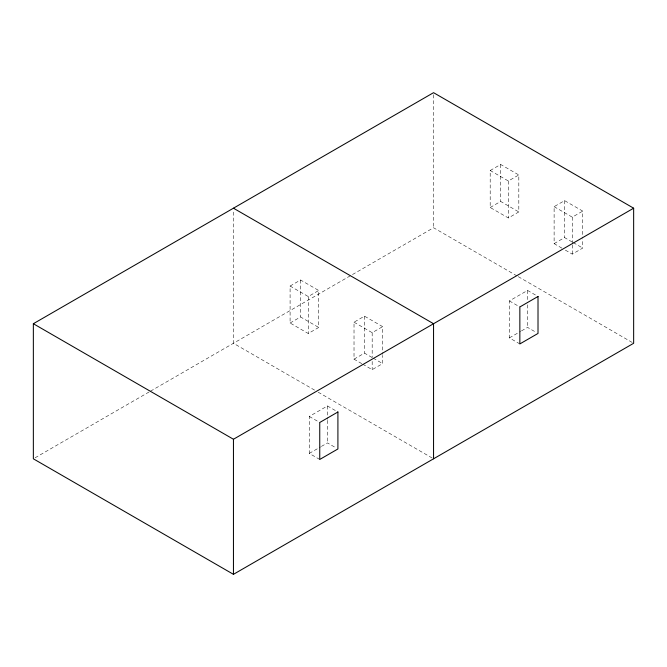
<?xml version="1.0" encoding="UTF-8"?>
<svg xmlns="http://www.w3.org/2000/svg" width="667" height="667" viewBox="0 0 667 667"><rect width="100%" height="100%" fill="white"/><g stroke="black" fill="none" stroke-linecap="round" stroke-linejoin="round"><path stroke-width="0.5" stroke-dasharray="3.33 2.5" d="M290.095 286.043L300.559 279.998L318.718 290.487L318.718 327.455L308.254 333.5L290.095 323.011L290.095 286.043L308.254 296.532L318.718 290.487M490.195 170.519L500.659 164.474L518.818 174.962L518.818 211.931L508.354 217.976L490.195 207.487L490.195 170.519L508.354 180.999L518.818 174.962M35.151 457.762L149.625 391.671M150.525 391.154L433.55 227.747L517.375 276.146M290.095 323.011L300.559 316.967L318.718 327.455M490.195 207.487L500.659 201.442L518.818 211.931M361.797 363.657L354.019 359.163L354.019 322.194L364.482 316.158L382.65 326.638L382.65 354.369M561.897 248.132L554.119 243.638L554.119 206.67L564.582 200.625L582.75 211.114L582.75 237.811M354.019 322.194L372.178 332.683L382.65 326.638M554.119 206.67L572.278 217.159L582.75 211.114M354.019 359.163L364.482 353.126L372.269 357.62M554.119 243.638L564.582 237.594L572.369 242.088M362.665 364.157L372.178 369.651L382.65 363.607L382.65 355.394M565.358 250.133L572.278 254.127L582.75 248.082L582.75 238.844M319.751 459.455L309.28 453.41L309.28 416.441L327.447 405.953L337.911 411.998M519.851 343.93L509.38 337.886L509.38 300.917L527.547 290.428L538.011 296.473M309.28 453.41L320.527 446.923M321.394 446.423L327.447 442.921L336.168 447.957M509.38 337.886L520.627 331.391M521.494 330.89L527.547 327.397L536.268 332.433M573.236 242.588L582.75 248.082M518.276 276.663L633.65 343.28M509.38 300.917L519.851 306.962M373.136 358.121L382.65 363.607M314.574 390.112L233.45 343.28L233.45 210.272M318.176 392.196L433.55 458.804M309.28 416.441L319.751 422.486M572.278 217.159L572.278 243.855M572.278 244.881L572.278 254.127M564.582 200.625L564.582 237.594M527.547 290.428L527.547 300.7M527.547 304.802L527.547 327.397M508.354 180.999L508.354 217.976M500.659 164.474L500.659 201.442M433.55 94.747L433.55 227.747M372.178 332.683L372.178 357.329M372.178 361.439L372.178 369.651M364.482 316.158L364.482 353.126M327.447 405.953L327.447 419.31M327.447 420.335L327.447 442.921M308.254 296.532L308.254 333.5M300.559 279.998L300.559 316.967"/><path stroke-width="1" d="M33.35 323.72L433.55 92.671L633.65 208.196L633.65 343.28L233.45 574.329L33.35 458.804L33.35 323.72L233.45 439.253L633.65 208.196M233.45 208.196L433.55 323.72L433.55 458.804M233.45 439.253L233.45 574.329M337.911 411.998L319.751 422.486L319.751 459.455L337.911 448.966L337.911 411.998M538.011 296.473L519.851 306.962L519.851 343.93L538.011 333.442L538.011 296.473"/></g></svg>
